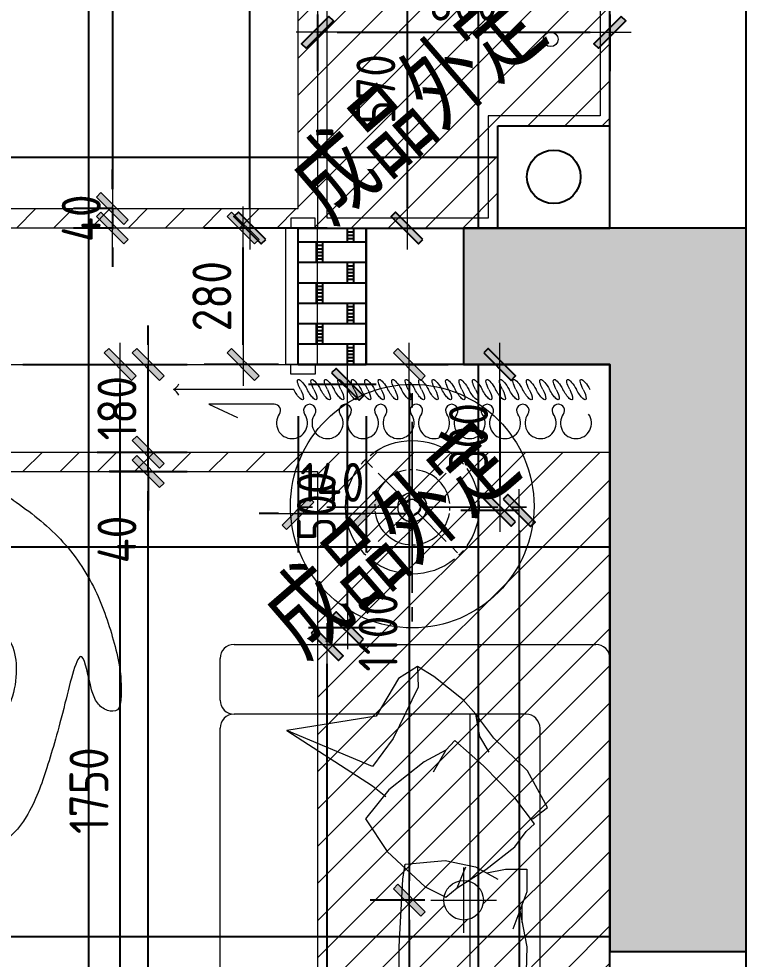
# Model space of a CAD drawing. Header units: millimetres. Extents: x 104198 to 1296755, y -81101 to 81453.
# Drawn here: x 577403 to 578896, y 16009 to 17940 of the extents above; entities that cross this region are included whole.
import ezdxf

# ---------------------------------------------------------------- set-up
doc = ezdxf.new("R2010")
doc.units = ezdxf.units.MM
doc.header["$PDMODE"] = 3
doc.linetypes.add('CONTINOUS', pattern=[0])
doc.layers.get('Defpoints').update_dxf_attribs({"color": 250})
for name, color, linetype, lineweight in [('01-PL-墙体柱子', 7, 'Continuous', 35), ('1-活动家具', 51, 'Continuous', 20), ('1-门套', 3, 'Continuous', 13), ('P★01 活动家具', 51, 'Continuous', 0), ('P★10 文字说明', 50, 'Continuous', 0), ('Q◆08 新建墙体填充', 250, 'Continuous', 0), ('T●01 天花造型', 51, 'Continuous', 0), ('T●02 天花填充', 250, 'Continuous', 0), ('T●04 天花灯具', 31, 'Continuous', 0), ('天花尺寸', 44, 'Continuous', 0), ('天花灯具尺寸', 2, 'Continuous', 0)]:
    doc.layers.add(name, color=color, linetype=linetype, lineweight=lineweight)
for name, color, linetype in [('11-插座图', 1, 'Continuous'), ('D■02 地材填充', 250, 'Continuous'), ('P-新砌墙体填充', 8, 'Continuous'), ('墙体', 7, 'Continuous'), ('平面布置尺寸图', 7, 'Continuous')]:
    doc.layers.add(name, color=color, linetype=linetype)
doc.styles.add('CCD_DIM', font='ARCHS.SHX')
doc.styles.add('新宋体', font='', dxfattribs={"width": 0.85})
doc.styles.get('新宋体').set_extended_font_data('NSimSun')
doc.dimstyles.new('海龍1：40', dxfattribs={"dimscale": 40, "dimtxt": 2, "dimasz": 1, "dimexe": 2, "dimexo": 2, "dimgap": 0.6, "dimtad": 1, "dimdec": 0, "dimrnd": 5, "dimdsep": 46, "dimtxsty": 'CCD_DIM', "dimblk": 'WS-cj', "dimcen": 1, "dimclrd": 44, "dimclre": 44, "dimclrt": 2, "dimadec": 0, "dimazin": 2, "dimtfac": 1, "dimtdec": 4, "dimtix": 1, "dimtmove": 2, "dimatfit": 3, "dimldrblk": 'CCD_Leader_Arrow', "dimfxl": 5, "dimfxlon": 1, "dimtolj": 1, "dimarcsym": 0})

# ---------------------------------------------------------------- blocks, each defined once
blk = doc.blocks.new('WS-cj')
blk.add_hatch(color=2).paths.add_polyline_path([(0.588, 0.818), (-0.818, -0.588), (-0.588, -0.818), (0.818, 0.588)])
at = {"color": 2, "linetype": 'ByBlock', "lineweight": 0}
for p, q in [((-1.1, 0), (0, 0)), ((0, 0), (1.1, 0))]:
    blk.add_line(p, q, dxfattribs=at)
at = {"color": 2}
blk.add_lwpolyline([(0.588, 0.818), (-0.818, -0.588), (-0.588, -0.818), (0.818, 0.588)], close=True, dxfattribs=at)
blk = doc.blocks.new('*D477')
at = {"layer": 'Defpoints', "color": 0, "transparency": 16777216}
for p in [(578012.8, 16655.2), (578035.7, 16655.2), (578012.8, 14255.2)]:
    blk.add_point(p, dxfattribs=at)
at = {"layer": '平面布置尺寸图', "color": 44, "lineweight": -2, "transparency": 16777216}
for p, q in [((578035.7, 16655.2), (578115.7, 16655.2)), ((578035.7, 14295.2), (578035.7, 16615.2)), ((578035.7, 14255.2), (578115.7, 14255.2))]:
    blk.add_line(p, q, dxfattribs=at)
at = {"layer": '平面布置尺寸图', "color": 44, "lineweight": -2, "transparency": 16777216, "xscale": 40, "yscale": 40, "zscale": 40}
for p, rotation in [((578035.7, 16655.2), 90), ((578035.7, 14255.2), 270)]:
    blk.add_blockref('WS-cj', p, dxfattribs=dict(at, rotation=rotation))
at = {"layer": '平面布置尺寸图', "color": 2, "transparency": 16777216, "insert": (577971.7, 15455.2), "char_height": 80, "attachment_point": 5, "rotation": 90, "style": 'CCD_DIM'}
blk.add_mtext('\\A1;2400', dxfattribs=at)
blk = doc.blocks.new('CCD_Leader_Arrow')
at = {"color": 50, "linetype": 'ByBlock'}
blk.add_line((0, 0), (-1, 0), dxfattribs=at)
for points in [[(-0.859, 0.668), (-0.597, 0.852), (-0.24, 0), (0, 0)], [(-0.859, -0.668), (-0.597, -0.852), (-0.24, 0), (0, 0)]]:
    blk.add_solid(points, dxfattribs=at)
blk = doc.blocks.new('*D481')
at = {"layer": 'Defpoints', "color": 0, "transparency": 16777216}
for p in [(578077.7, 17189.2), (578216.2, 17189.2), (578214.6, 16689.3)]:
    blk.add_point(p, dxfattribs=at)
at = {"layer": '平面布置尺寸图', "color": 44, "lineweight": -2, "transparency": 16777216}
for p, q in [((578136.2, 17189.2), (577997.7, 17189.2)), ((578077.7, 16729.3), (578077.7, 17149.2)), ((578134.6, 16689.3), (577997.7, 16689.3))]:
    blk.add_line(p, q, dxfattribs=at)
at = {"layer": '平面布置尺寸图', "color": 44, "lineweight": -2, "transparency": 16777216, "xscale": 40, "yscale": 40, "zscale": 40}
for p, rotation in [((578077.7, 17189.2), 90), ((578077.7, 16689.3), 270)]:
    blk.add_blockref('WS-cj', p, dxfattribs=dict(at, rotation=rotation))
at = {"layer": '平面布置尺寸图', "color": 2, "transparency": 16777216, "insert": (578013.7, 16939.2), "char_height": 80, "attachment_point": 5, "rotation": 90, "style": 'CCD_DIM'}
blk.add_mtext('\\A1;500', dxfattribs=at)
blk = doc.blocks.new('*D482')
at = {"layer": 'Defpoints', "color": 0, "transparency": 16777216}
for p in [(578016, 18028.1), (578616, 18028.1), (578616, 17911.9)]:
    blk.add_point(p, dxfattribs=at)
at = {"layer": '平面布置尺寸图', "color": 44, "lineweight": -2, "transparency": 16777216}
for p, q in [((578016, 17948.1), (578016, 17831.9)), ((578616, 17948.1), (578616, 17831.9)), ((578056, 17911.9), (578576, 17911.9))]:
    blk.add_line(p, q, dxfattribs=at)
at = {"layer": '平面布置尺寸图', "color": 44, "lineweight": -2, "transparency": 16777216, "xscale": 40, "yscale": 40, "zscale": 40, "rotation": 180}
blk.add_blockref('WS-cj', (578016, 17911.9), dxfattribs=at)
at = {"layer": '平面布置尺寸图', "color": 44, "lineweight": -2, "transparency": 16777216, "xscale": 40, "yscale": 40, "zscale": 40}
blk.add_blockref('WS-cj', (578616, 17911.9), dxfattribs=at)
at = {"layer": '平面布置尺寸图', "color": 2, "transparency": 16777216, "insert": (578316, 17975.9), "char_height": 80, "attachment_point": 5, "style": 'CCD_DIM'}
blk.add_mtext('\\A1;600', dxfattribs=at)
blk = doc.blocks.new('*D483')
at = {"layer": 'Defpoints', "color": 0, "transparency": 16777216}
for p in [(577877.1, 18730.1), (578116, 18730.1), (578116, 17510.1)]:
    blk.add_point(p, dxfattribs=at)
at = {"layer": '平面布置尺寸图', "color": 44, "lineweight": -2, "transparency": 16777216}
for p, q in [((578036, 18730.1), (577797.1, 18730.1)), ((577877.1, 17550.1), (577877.1, 18690.1)), ((578036, 17510.1), (577797.1, 17510.1))]:
    blk.add_line(p, q, dxfattribs=at)
at = {"layer": '平面布置尺寸图', "color": 44, "lineweight": -2, "transparency": 16777216, "xscale": 40, "yscale": 40, "zscale": 40}
for p, rotation in [((577877.1, 18730.1), 90), ((577877.1, 17510.1), 270)]:
    blk.add_blockref('WS-cj', p, dxfattribs=dict(at, rotation=rotation))
at = {"layer": '平面布置尺寸图', "color": 2, "transparency": 16777216, "insert": (577813.1, 18120.1), "char_height": 80, "attachment_point": 5, "rotation": 90, "style": 'CCD_DIM'}
blk.add_mtext('\\A1;1220', dxfattribs=at)
blk = doc.blocks.new('*D559')
at = {"layer": 'Defpoints', "color": 0, "transparency": 16777216}
for p in [(577668.3, 17010.1), (577683.5, 17010.1), (577683.5, 13210.1)]:
    blk.add_point(p, dxfattribs=at)
at = {"layer": '天花尺寸', "color": 44, "lineweight": -2, "transparency": 16777216}
for p, q in [((577668.3, 17010.1), (577588.3, 17010.1)), ((577668.3, 13250.1), (577668.3, 16970.1)), ((577668.3, 13210.1), (577588.3, 13210.1))]:
    blk.add_line(p, q, dxfattribs=at)
at = {"layer": '天花尺寸', "color": 44, "lineweight": -2, "transparency": 16777216, "xscale": 40, "yscale": 40, "zscale": 40}
for p, rotation in [((577668.3, 17010.1), 90), ((577668.3, 13210.1), 270)]:
    blk.add_blockref('WS-cj', p, dxfattribs=dict(at, rotation=rotation))
at = {"layer": '天花尺寸', "color": 2, "transparency": 16777216, "insert": (577604.3, 15110.1), "char_height": 80, "attachment_point": 5, "rotation": 90, "style": 'CCD_DIM'}
blk.add_mtext('\\A1;3800', dxfattribs=at)
blk = doc.blocks.new('*D569')
at = {"layer": 'Defpoints', "color": 0, "transparency": 16777216}
for p in [(577649, 18690.1), (577594.9, 17550.1), (577594.9, 17550.1)]:
    blk.add_point(p, dxfattribs=at)
at = {"layer": '天花尺寸', "color": 44, "lineweight": -2, "transparency": 16777216}
for p, q in [((577594.9, 18690.1), (577514.9, 18690.1)), ((577594.9, 18650.1), (577594.9, 17590.1)), ((577594.9, 17550.1), (577514.9, 17550.1))]:
    blk.add_line(p, q, dxfattribs=at)
at = {"layer": '天花尺寸', "color": 44, "lineweight": -2, "transparency": 16777216, "xscale": 40, "yscale": 40, "zscale": 40}
for p, rotation in [((577594.9, 18690.1), 90), ((577594.9, 17550.1), 270)]:
    blk.add_blockref('WS-cj', p, dxfattribs=dict(at, rotation=rotation))
at = {"layer": '天花尺寸', "color": 2, "transparency": 16777216, "insert": (577530.9, 18120.1), "char_height": 80, "attachment_point": 5, "rotation": 90, "style": 'CCD_DIM'}
blk.add_mtext('\\A1;1140', dxfattribs=at)
blk = doc.blocks.new('*D570')
at = {"layer": 'Defpoints', "color": 0, "transparency": 16777216}
for p in [(577594.9, 17550.1), (577594.9, 17510.1), (577594.9, 17510.1)]:
    blk.add_point(p, dxfattribs=at)
at = {"layer": '天花尺寸', "color": 44, "lineweight": -2, "transparency": 16777216}
for p, q in [((577594.9, 17590.1), (577594.9, 17630.1)), ((577594.9, 17550.1), (577514.9, 17550.1)), ((577594.9, 17550.1), (577594.9, 17510.1)), ((577594.9, 17510.1), (577514.9, 17510.1)), ((577594.9, 17470.1), (577594.9, 17430.1))]:
    blk.add_line(p, q, dxfattribs=at)
at = {"layer": '天花尺寸', "color": 44, "lineweight": -2, "transparency": 16777216, "xscale": 40, "yscale": 40, "zscale": 40}
for p, rotation in [((577594.9, 17550.1), 270), ((577594.9, 17510.1), 90)]:
    blk.add_blockref('WS-cj', p, dxfattribs=dict(at, rotation=rotation))
at = {"layer": '天花尺寸', "color": 2, "transparency": 16777216, "insert": (577530.9, 17530.1), "char_height": 80, "attachment_point": 5, "rotation": 90, "style": 'CCD_DIM'}
blk.add_mtext('\\A1;40', dxfattribs=at)
blk = doc.blocks.new('*D607')
at = {"layer": 'Defpoints', "color": 0, "transparency": 16777216}
for p in [(577061, 17230.1), (577610.8, 17230.1), (577086, 15480.1)]:
    blk.add_point(p, dxfattribs=at)
at = {"layer": '天花灯具尺寸', "color": 44, "lineweight": -2, "transparency": 16777216}
for p, q in [((577410.8, 17230.1), (577690.8, 17230.1)), ((577610.8, 15520.1), (577610.8, 17190.1)), ((577410.8, 15480.1), (577690.8, 15480.1))]:
    blk.add_line(p, q, dxfattribs=at)
at = {"layer": '天花灯具尺寸', "color": 44, "lineweight": -2, "transparency": 16777216, "xscale": 40, "yscale": 40, "zscale": 40}
for p, rotation in [((577610.8, 17230.1), 90), ((577610.8, 15480.1), 270)]:
    blk.add_blockref('WS-cj', p, dxfattribs=dict(at, rotation=rotation))
at = {"layer": '天花灯具尺寸', "color": 2, "transparency": 16777216, "insert": (577546.8, 16355.1), "char_height": 80, "attachment_point": 5, "rotation": 90, "style": 'CCD_DIM'}
blk.add_mtext('\\A1;1750', dxfattribs=at)
blk = doc.blocks.new('*D824')
at = {"layer": '11-插座图', "color": 44, "lineweight": -2, "transparency": 16777216}
for p, q in [((578430, 16930.1), (578350, 16930.1)), ((578430, 16890.1), (578430, 13970)), ((578430, 13930), (578350, 13930))]:
    blk.add_line(p, q, dxfattribs=at)
at = {"layer": 'Defpoints', "color": 0, "transparency": 16777216}
for p in [(578490, 16930.1), (578430, 13930), (578470, 13930)]:
    blk.add_point(p, dxfattribs=at)
at = {"layer": '11-插座图', "color": 44, "lineweight": -2, "transparency": 16777216, "xscale": 40, "yscale": 40, "zscale": 40}
for p, rotation in [((578430, 16930.1), 90), ((578430, 13930), 270)]:
    blk.add_blockref('WS-cj', p, dxfattribs=dict(at, rotation=rotation))
at = {"layer": '11-插座图', "color": 2, "transparency": 16777216, "insert": (578366, 15430), "char_height": 80, "attachment_point": 5, "rotation": 90, "style": 'CCD_DIM'}
blk.add_mtext('\\A1;3000', dxfattribs=at)
blk = doc.blocks.new('*D975')
at = {"layer": 'Defpoints', "color": 0, "transparency": 16777216}
for p in [(577976, 17230.1), (578116, 17230.1), (578116, 16923.9)]:
    blk.add_point(p, dxfattribs=at)
at = {"layer": 'Q◆08 新建墙体填充', "color": 44, "lineweight": -2, "transparency": 16777216}
for p, q in [((577976, 17123.9), (577976, 16843.9)), ((578116, 17123.9), (578116, 16843.9)), ((577936, 16923.9), (577896, 16923.9)), ((577976, 16923.9), (578116, 16923.9)), ((578156, 16923.9), (578196, 16923.9))]:
    blk.add_line(p, q, dxfattribs=at)
at = {"layer": 'Q◆08 新建墙体填充', "color": 44, "lineweight": -2, "transparency": 16777216, "xscale": 40, "yscale": 40, "zscale": 40}
blk.add_blockref('WS-cj', (577976, 16923.9), dxfattribs=at)
at = {"layer": 'Q◆08 新建墙体填充', "color": 44, "lineweight": -2, "transparency": 16777216, "xscale": 40, "yscale": 40, "zscale": 40, "rotation": 180}
blk.add_blockref('WS-cj', (578116, 16923.9), dxfattribs=at)
at = {"layer": 'Q◆08 新建墙体填充', "color": 2, "transparency": 16777216, "insert": (578046, 16987.9), "char_height": 80, "attachment_point": 5, "style": 'CCD_DIM'}
blk.add_mtext('\\A1;140', dxfattribs=at)
blk = doc.blocks.new('*D976')
at = {"layer": 'Defpoints', "color": 0, "transparency": 16777216}
for p in [(577863.2, 17510.1), (578016, 17510.1), (578016, 17230.1)]:
    blk.add_point(p, dxfattribs=at)
at = {"layer": 'Q◆08 新建墙体填充', "color": 44, "lineweight": -2, "transparency": 16777216}
for p, q in [((577936, 17510.1), (577783.2, 17510.1)), ((577863.2, 17270.1), (577863.2, 17470.1)), ((577936, 17230.1), (577783.2, 17230.1))]:
    blk.add_line(p, q, dxfattribs=at)
at = {"layer": 'Q◆08 新建墙体填充', "color": 44, "lineweight": -2, "transparency": 16777216, "xscale": 40, "yscale": 40, "zscale": 40}
for p, rotation in [((577863.2, 17510.1), 90), ((577863.2, 17230.1), 270)]:
    blk.add_blockref('WS-cj', p, dxfattribs=dict(at, rotation=rotation))
at = {"layer": 'Q◆08 新建墙体填充', "color": 2, "transparency": 16777216, "insert": (577799.2, 17370.1), "char_height": 80, "attachment_point": 5, "rotation": 90, "style": 'CCD_DIM'}
blk.add_mtext('\\A1;280', dxfattribs=at)
blk = doc.blocks.new('*D981')
at = {"layer": 'Defpoints', "color": 0, "transparency": 16777216}
for p in [(577483.7, 17050.1), (577668.3, 17050.1), (577509.2, 17010.1)]:
    blk.add_point(p, dxfattribs=at)
at = {"layer": '天花尺寸', "color": 44, "lineweight": -2, "transparency": 16777216}
for p, q in [((577668.3, 17090.1), (577668.3, 17130.1)), ((577563.7, 17050.1), (577748.3, 17050.1)), ((577668.3, 17010.1), (577668.3, 17050.1)), ((577589.2, 17010.1), (577748.3, 17010.1)), ((577668.3, 16970.1), (577668.3, 16930.1))]:
    blk.add_line(p, q, dxfattribs=at)
at = {"layer": '天花尺寸', "color": 44, "lineweight": -2, "transparency": 16777216, "xscale": 40, "yscale": 40, "zscale": 40}
for p, rotation in [((577668.3, 17050.1), 270), ((577668.3, 17010.1), 90)]:
    blk.add_blockref('WS-cj', p, dxfattribs=dict(at, rotation=rotation))
at = {"layer": '天花尺寸', "color": 2, "transparency": 16777216, "insert": (577604.3, 16870.7), "char_height": 80, "attachment_point": 5, "rotation": 90, "style": 'CCD_DIM'}
blk.add_mtext('\\A1;40', dxfattribs=at)
blk = doc.blocks.new('*D991')
at = {"layer": 'Defpoints', "color": 0, "transparency": 16777216}
for p in [(578166.5, 17230.1), (578204.4, 16130.1), (578316, 16130.1)]:
    blk.add_point(p, dxfattribs=at)
at = {"layer": '天花灯具尺寸', "color": 44, "lineweight": -2, "transparency": 16777216}
for p, q in [((578204.4, 17230.1), (578284.4, 17230.1)), ((578204.4, 17190.1), (578204.4, 16170.1)), ((578236, 16130.1), (578124.4, 16130.1))]:
    blk.add_line(p, q, dxfattribs=at)
at = {"layer": '天花灯具尺寸', "color": 44, "lineweight": -2, "transparency": 16777216, "xscale": 40, "yscale": 40, "zscale": 40}
for p, rotation in [((578204.4, 17230.1), 90), ((578204.4, 16130.1), 270)]:
    blk.add_blockref('WS-cj', p, dxfattribs=dict(at, rotation=rotation))
at = {"layer": '天花灯具尺寸', "color": 2, "transparency": 16777216, "insert": (578140.4, 16680.1), "char_height": 80, "attachment_point": 5, "rotation": 90, "style": 'CCD_DIM'}
blk.add_mtext('\\A1;1100', dxfattribs=at)
blk = doc.blocks.new('*D1129')
at = {"layer": 'Defpoints', "color": 0, "transparency": 16777216}
for p in [(578160.7, 18080.1), (578181.4, 17510.1), (578199.8, 17510.1)]:
    blk.add_point(p, dxfattribs=at)
at = {"layer": '平面布置尺寸图', "color": 44, "lineweight": -2, "transparency": 16777216}
for p, q in [((578199.8, 18080.1), (578279.8, 18080.1)), ((578199.8, 18040.1), (578199.8, 17550.1)), ((578199.8, 17510.1), (578279.8, 17510.1))]:
    blk.add_line(p, q, dxfattribs=at)
at = {"layer": '平面布置尺寸图', "color": 44, "lineweight": -2, "transparency": 16777216, "xscale": 40, "yscale": 40, "zscale": 40}
for p, rotation in [((578199.8, 18080.1), 90), ((578199.8, 17510.1), 270)]:
    blk.add_blockref('WS-cj', p, dxfattribs=dict(at, rotation=rotation))
at = {"layer": '平面布置尺寸图', "color": 2, "transparency": 16777216, "insert": (578135.8, 17795.1), "char_height": 80, "attachment_point": 5, "rotation": 90, "style": 'CCD_DIM'}
blk.add_mtext('\\A1;570', dxfattribs=at)
blk = doc.blocks.new('*D1130')
at = {"layer": 'Defpoints', "color": 0, "transparency": 16777216}
for p in [(577525.5, 17230.1), (577668.3, 17230.1), (577525.5, 17050.1)]:
    blk.add_point(p, dxfattribs=at)
at = {"layer": '天花尺寸', "color": 44, "lineweight": -2, "transparency": 16777216}
for p, q in [((577668.3, 17270.1), (577668.3, 17310.1)), ((577605.5, 17230.1), (577748.3, 17230.1)), ((577668.3, 17050.1), (577668.3, 17230.1)), ((577605.5, 17050.1), (577748.3, 17050.1)), ((577668.3, 17010.1), (577668.3, 16970.1))]:
    blk.add_line(p, q, dxfattribs=at)
at = {"layer": '天花尺寸', "color": 44, "lineweight": -2, "transparency": 16777216, "xscale": 40, "yscale": 40, "zscale": 40}
for p, rotation in [((577668.3, 17230.1), 270), ((577668.3, 17050.1), 90)]:
    blk.add_blockref('WS-cj', p, dxfattribs=dict(at, rotation=rotation))
at = {"layer": '天花尺寸', "color": 2, "transparency": 16777216, "insert": (577604.3, 17140.1), "char_height": 80, "attachment_point": 5, "rotation": 90, "style": 'CCD_DIM'}
blk.add_mtext('\\A1;180', dxfattribs=at)
blk = doc.blocks.new('*D1131')
at = {"layer": '11-插座图', "color": 44, "lineweight": -2, "transparency": 16777216}
for p, q in [((578390, 17230.1), (578310, 17230.1)), ((578390, 17190.1), (578390, 16970.5)), ((578390, 16930.5), (578310, 16930.5))]:
    blk.add_line(p, q, dxfattribs=at)
at = {"layer": 'Defpoints', "color": 0, "transparency": 16777216}
for p in [(578400, 17230.1), (578390, 16930.5), (578405.5, 16930.5)]:
    blk.add_point(p, dxfattribs=at)
at = {"layer": '11-插座图', "color": 44, "lineweight": -2, "transparency": 16777216, "xscale": 40, "yscale": 40, "zscale": 40}
for p, rotation in [((578390, 17230.1), 90), ((578390, 16930.5), 270)]:
    blk.add_blockref('WS-cj', p, dxfattribs=dict(at, rotation=rotation))
at = {"layer": '11-插座图', "color": 2, "transparency": 16777216, "insert": (578326, 17080.3), "char_height": 80, "attachment_point": 5, "rotation": 90, "style": 'CCD_DIM'}
blk.add_mtext('\\A1;300', dxfattribs=at)
blk = doc.blocks.new('A$C7BD43A8D')
at = {"color": 8, "linetype": 'CONTINOUS', "ltscale": 0.01}
for p, q in [((111.4, 222.8), (111.4, 0)), ((0, 111.4), (222.8, 111.4))]:
    blk.add_line(p, q, dxfattribs=at)
at = {"color": 1, "linetype": 'CONTINOUS', "ltscale": 0.01}
blk.add_circle((111.4, 111.4), 67.2, dxfattribs=at)
blk = doc.blocks.new('*D1237')
at = {"layer": 'Defpoints', "color": 0, "transparency": 16777216}
for p in [(578316, 16130.1), (578204.4, 14730.1), (578316, 14730.1)]:
    blk.add_point(p, dxfattribs=at)
at = {"layer": '天花灯具尺寸', "color": 44, "lineweight": -2, "transparency": 16777216}
for p, q in [((578236, 16130.1), (578124.4, 16130.1)), ((578204.4, 16090.1), (578204.4, 14770.1)), ((578236, 14730.1), (578124.4, 14730.1))]:
    blk.add_line(p, q, dxfattribs=at)
at = {"layer": '天花灯具尺寸', "color": 44, "lineweight": -2, "transparency": 16777216, "xscale": 40, "yscale": 40, "zscale": 40}
for p, rotation in [((578204.4, 16130.1), 90), ((578204.4, 14730.1), 270)]:
    blk.add_blockref('WS-cj', p, dxfattribs=dict(at, rotation=rotation))
at = {"layer": '天花灯具尺寸', "color": 2, "transparency": 16777216, "insert": (578140.4, 15430.1), "char_height": 80, "attachment_point": 5, "rotation": 90, "style": 'CCD_DIM'}
blk.add_mtext('\\A1;1400', dxfattribs=at)
blk = doc.blocks.new('A$C58F722EE')
at = {"layer": '1-活动家具', "color": 45}
for points in [[(328.7, 525.8), (326.8, 530), (303.4, 561.2), (224.2, 518.1), (153.9, 445.6), (102.7, 406.5)], [(476.2, 366.8), (436.9, 428.2), (387.8, 490.7), (354.6, 515.3), (338.7, 533.3), (282.2, 490.7), (213.5, 423.3), (159.5, 361.9), (180.3, 342.3), (227, 315.3)], [(184, 435.5), (150.5, 415.5), (102.7, 406.5), (71.4, 379.8), (21.2, 316.2), (0, 281.6), (25.7, 240.4), (107.1, 192.4), (137.5, 0), (256.5, 184.6), (279.5, 213.2)], [(180.3, 342.3), (204.9, 295.7), (265, 219.6), (327.6, 169.3), (397.6, 215.9), (473.7, 298.1), (495.8, 342.3), (476.2, 366.8), (430.7, 385.2)], [(0, 281.6), (44.6, 282.7), (155, 229.2), (215.3, 184.6), (137.5, 0)]]:
    blk.add_lwpolyline(points, dxfattribs=at)
blk = doc.blocks.new('A$C7DFD764C')
at = {"layer": '1-活动家具', "color": 45}
blk.add_line((264.7, 237.3), (264.7, 276.3), dxfattribs=at)
for points in [[(13.5, 362.5), (99.6, 370.6), (164.2, 357.1), (212.7, 330.3)], [(239.6, 107.8), (271.9, 78.1), (280, 24.2), (280, 2.7), (239.6, 0), (164.2, 10.8), (72.7, 4.1), (2.9, 14.5), (0, 137.4), (0, 184.8), (8.1, 330.3), (13.5, 362.5)], [(188.5, 343.8), (228.9, 351.9), (274.6, 351.9), (274.6, 303.4), (245, 222.6)], [(259.8, 263), (274.6, 184.8), (271.9, 78.1)]]:
    blk.add_lwpolyline(points, dxfattribs=at)
blk = doc.blocks.new('A$C71DF033E')
at = {"layer": '1-活动家具', "color": 51}
for p, q in [((-171.4, 800), (2171.4, 800)), ((-200, 28.6), (-200, 771.4)), ((2028.2, 656.8), (-28.2, 656.8)), ((-56.8, 628.2), (-56.8, 28.6)), ((2056.8, 513.6), (-56.8, 513.6)), ((-85.5, 0), (-171.4, 0)), ((971.4, 0), (-28.2, 0))]:
    blk.add_line(p, q, dxfattribs=at)
for centre, start, end in [((-171.4, 771.4), 90, 180), ((-28.2, 628.2), 90, 180), ((-171.4, 28.6), 180, 270), ((-85.5, 28.6), 270, 0), ((-28.2, 28.6), 180, 270)]:
    blk.add_arc(centre, 28.6, start, end, dxfattribs=at)
at = {"layer": '1-活动家具', "color": 45, "xscale": 0.9545454545454546, "yscale": 0.9545454545454546, "zscale": 0.9545454545454546}
blk.add_blockref('A$C58F722EE', (-154.8, 136.7), dxfattribs=at)
at = {"layer": '1-活动家具', "color": 45, "xscale": 0.9545454545454546, "yscale": 0.9545454545454546, "zscale": 0.9545454545454546, "rotation": 90}
blk.add_blockref('A$C7DFD764C', (597.2, 367.3), dxfattribs=at)
blk = doc.blocks.new('1666')
at = {"layer": '1-活动家具', "color": 45, "ltscale": 5}
for centre, radius, start, end in [((2250075.9, -362085.1), 152.3, 113.5607, 168.4476), ((2249899.3, -362109.3), 200.3, 1.2379, 54.7824), ((2249983.2, -362224), 195.4, 100.2924, 152.7309), ((2249949.7, -362220), 163.1, 72.325, 148.1211), ((2249901.6, -362056.3), 203.8, 281.7751, 346.1942), ((2250035.3, -362018.3), 253.9, 207.2412, 249.1112), ((2249649.9, -362448.9), 355, 33.8664, 62.6841)]:
    blk.add_arc(centre, radius, start, end, dxfattribs=at)
at = {"layer": '1-活动家具', "ltscale": 5}
for points, knots in [([(2250235.9, -362345), (2250265.6, -362309.6), (2250321.4, -362235.7), (2250365.3, -362106.4), (2250371.7, -361972.4), (2250366, -361886.9), (2250340.1, -361823.3), (2250310.9, -361832.8), (2250294.8, -361856.5), (2250290.6, -361899.5), (2250304.5, -362015.5), (2250208.8, -361838.9), (2250158.9, -361759), (2250089, -361654.5), (2250007.2, -361600.3), (2249916.3, -361616.1), (2249831.7, -361665.6), (2249746.9, -361737.6), (2249697.4, -361795.3), (2249671.4, -361821.5)], [5.65396, 5.65396, 5.65396, 5.65396, 141.724358, 277.954569, 402.825268, 528.431622, 552.045716, 573.751677, 601.480827, 633.32874, 709.222169, 818.204418, 966.871261, 1084.329497, 1168.742778, 1239.964454, 1342.026357, 1457.544961, 1566.541498, 1566.541498, 1566.541498, 1566.541498]), ([(2250061.2, -362183), (2250081.2, -362158.2), (2250118.8, -362111.7), (2250153.8, -362035.7), (2250141.7, -361963.7), (2250109.6, -361901.9), (2250031, -361832.1), (2249944.9, -361776.8), (2249870.4, -361719), (2249818.9, -361722.5), (2249791.2, -361751.7), (2249757.9, -361777.1), (2249725.2, -361808.7), (2249704, -361830.2), (2249692.9, -361841.4)], [0.48085, 0.48085, 0.48085, 0.48085, 95.077258, 177.969679, 236.247801, 304.191277, 380.309086, 541.899859, 614.056748, 645.579862, 683.695229, 728.026387, 770.643301, 817.366627, 817.366627, 817.366627, 817.366627]), ([(2250235.9, -362345), (2250202.9, -362377.2), (2250133.4, -362438.4), (2250007.8, -362491.9), (2249874.6, -362508.4), (2249789, -362509.2), (2249723.6, -362488.2), (2249730.9, -362458.4), (2249753.3, -362440.5), (2249795.9, -362433.1), (2249912.6, -362438.2), (2249729.2, -362356.1), (2249645.8, -362312.4), (2249536.4, -362250.6), (2249476.2, -362173.1), (2249485, -362081.2), (2249528, -361993.1), (2249593.4, -361903.2), (2249647.2, -361849.4), (2249671.4, -361821.5)], [5.65396, 5.65396, 5.65396, 5.65396, 141.724358, 277.954569, 402.825268, 528.431622, 552.045716, 573.751677, 601.480827, 633.32874, 709.222169, 818.204418, 966.871261, 1084.329497, 1168.742778, 1239.964454, 1342.026357, 1457.544961, 1566.541498, 1566.541498, 1566.541498, 1566.541498]), ([(2250061.2, -362183), (2250038, -362204.8), (2249994.5, -362245.7), (2249921.4, -362286.4), (2249848.6, -362279.8), (2249784.6, -362252.4), (2249709.1, -362179.3), (2249647.5, -362097.6), (2249584.2, -362027.7), (2249583.8, -361976.1), (2249610.9, -361946.3), (2249633.6, -361911.1), (2249662.7, -361876.2), (2249682.5, -361853.3), (2249692.9, -361841.4)], [0.48085, 0.48085, 0.48085, 0.48085, 95.077258, 177.969679, 236.247801, 304.191277, 380.309086, 541.899859, 614.056748, 645.579862, 683.695229, 728.026387, 770.643301, 817.366627, 817.366627, 817.366627, 817.366627])]:
    blk.add_open_spline(points, degree=3, knots=knots, dxfattribs=at)
blk = doc.blocks.new('WERAWERAWE')
at = {"color": 250, "linetype": 'Continuous'}
for p, q in [((106863.5, -18799.3), (106863.5, -18775)), ((106863.5, -18775), (106863.5, -18799.3)), ((106863.5, -18944.5), (106863.5, -18823.6)), ((106863.5, -18823.6), (106863.5, -18944.5)), ((106805.5, -18911.4), (106853.6, -18959.5)), ((106669.1, -18969.4), (106693.4, -18969.4)), ((106693.4, -18969.4), (106669.1, -18969.4)), ((106717.7, -18969.4), (106838.6, -18969.4)), ((106838.6, -18969.4), (106717.7, -18969.4)), ((106888.5, -18969.4), (107009.4, -18969.4)), ((107009.4, -18969.4), (106888.5, -18969.4)), ((107058, -18969.4), (107033.7, -18969.4)), ((107033.7, -18969.4), (107058, -18969.4)), ((106863.5, -19115.3), (106863.5, -18994.4)), ((106863.5, -18994.4), (106863.5, -19115.3)), ((106873.5, -18979.4), (106921.6, -19027.5)), ((106931.2, -19037.1), (106940.9, -19046.8)), ((106863.5, -19163.9), (106863.5, -19139.6)), ((106863.5, -19139.6), (106863.5, -19163.9))]:
    blk.add_line(p, q, dxfattribs=at)
at = {"color": 8, "linetype": 'Continuous'}
for p, q in [((106786.2, -18892.1), (106795.9, -18901.8)), ((106795.9, -18901.8), (106786.2, -18892.1)), ((106931.2, -18901.8), (106940.9, -18892.1)), ((106940.9, -18892.1), (106931.2, -18901.8)), ((106853.6, -18959.5), (106805.5, -18911.4)), ((106873.5, -18959.5), (106921.6, -18911.4)), ((106921.6, -18911.4), (106873.5, -18959.5)), ((106805.5, -19027.5), (106853.6, -18979.4)), ((106853.6, -18979.4), (106805.5, -19027.5)), ((106921.6, -19027.5), (106873.5, -18979.4)), ((106786.2, -19046.8), (106795.9, -19037.1)), ((106795.9, -19037.1), (106786.2, -19046.8)), ((106940.9, -19046.8), (106931.2, -19037.1))]:
    blk.add_line(p, q, dxfattribs=at)
for major_axis, start_param, end_param in [((113.9, 0), 0.888609, 2.25296), ((111.3, 24.3), 2.125594, 2.22504), ((111.3, 24.3), 2.125594, 2.22504), ((-111.2, 24.8), 4.06263, 4.162076), ((-111.2, 24.8), 4.06263, 4.162076), ((-113.9, 0.4), -0.613826, 0.003279), ((113.9, 0.4), -0.003338, 0.613767), ((12.5, 0.1), 1.791898, 2.9004), ((-12.5, 0.1), 3.382057, 4.49056), ((113.9, 0.4), 3.138263, 3.755368), ((-12.5, 0.1), 0.240329, 1.348832), ((12.5, 0.1), -1.349407, -0.240905), ((-113.9, 0.4), 2.527791, 3.144896), ((-111.3, 24.5), 0.918242, 1.017688), ((-111.3, 24.5), 0.918242, 1.017688), ((113.9, 0), 4.03019, 5.394541), ((111.2, 24.6), -1.01888, -0.919434), ((111.2, 24.6), -1.01888, -0.919434)]:
    blk.add_ellipse((106863.5, -18969.4), major_axis=major_axis, ratio=1, start_param=start_param, end_param=end_param, dxfattribs=at)
at = {"color": 250, "linetype": 'Continuous', "extrusion": (0, 0, -1)}
for major_axis, start_param, end_param in [((45.3, 45.3), 4.030214, 5.394564), ((45.3, 45.3), -0.801005, -0.701559), ((45.3, 45.3), -0.801005, -0.701559), ((45.3, 45.3), -0.617105, 0), ((46, 44.7), -0.014483, 0.602622), ((45.3, 45.3), 3.843152, 3.942598), ((45.3, 45.3), 3.843152, 3.942598), ((45.3, 45.3), 0.888621, 2.252972), ((45.3, 45.3), 0.701559, 0.801005), ((45.3, 45.3), 0.701559, 0.801005), ((46, 44.7), 3.127109, 3.744214), ((45.3, 45.3), 2.524488, 3.141593), ((45.3, 45.3), 2.340587, 2.440033), ((45.3, 45.3), 2.340587, 2.440033)]:
    blk.add_ellipse((106863.5, -18969.4), major_axis=major_axis, ratio=1, start_param=start_param, end_param=end_param, dxfattribs=at)
at = {"color": 250, "linetype": 'Continuous'}
for major_axis, start_param, end_param in [((-24.9, 0), 3.141593, 9.424778), ((24.9, 0.3), 1.789211, 2.897713), ((-24.9, 0.3), 3.385683, 4.494186), ((-24.9, 0.3), 0.243913, 1.352416), ((24.9, 0.3), -1.352603, -0.2441)]:
    blk.add_ellipse((106863.5, -18969.4), major_axis=major_axis, ratio=1, start_param=start_param, end_param=end_param, dxfattribs=at)
at = {"color": 8, "linetype": 'Continuous', "extrusion": (0, 0, -1)}
for major_axis, start_param, end_param in [((10.2, 9.6), 4.712363, 10.995548), ((9.91, 9.91), 3.372739, 4.481242), ((9.91, 9.91), -1.33965, -0.231147), ((9.91, 9.91), 0.231147, 1.33965), ((9.91, 9.91), 1.801943, 2.910446)]:
    blk.add_ellipse((106863.5, -18969.4), major_axis=major_axis, ratio=1, start_param=start_param, end_param=end_param, dxfattribs=at)
blk = doc.blocks.new('A$C4F0320F4')
at = {"color": 32}
for p, q in [((1090.8, 70.9), (1008.9, 108.2)), ((904.5, 70.9), (1090.8, 70.9)), ((849, 28.9), (1192, 28.9))]:
    blk.add_line(p, q, dxfattribs=at)
for centre, start, end in [((1208.4, 61), 206.8177, 243.0269), ((1208.4, -3.3), 116.9731, 153.1823)]:
    blk.add_arc(centre, 36.1, start, end, dxfattribs=at)
for centre, major_axis, start_param, end_param in [((44.2, 124.5), (31.3, 31.3), 0.785455, 2.971795), ((44.2, 124.5), (31.3, 31.3), 4.8823, 7.06864), ((94.8, 88.7), (-12.6, 12.6), 0.169911, 2.356251)]:
    blk.add_ellipse(centre, major_axis=major_axis, ratio=1, start_param=start_param, end_param=end_param, dxfattribs=at)
at = {"color": 32, "linetype": 'ByBlock'}
for centre, major_axis, start_param, end_param in [((145.1, 124.5), (31.3, 31.3), 0.785455, 2.971795), ((145.1, 124.5), (-31.3, 31.3), 3.311504, 5.497844), ((246.4, 124.5), (31.3, 31.3), 0.785455, 2.971795), ((246.4, 124.5), (31.3, 31.3), 4.8823, 7.06864), ((347.6, 124.5), (-31.3, 31.3), -0.785341, 1.400999), ((347.6, 124.5), (31.3, 31.3), 4.8823, 7.06864), ((448.9, 124.5), (31.3, 31.3), 0.785455, 2.971795), ((448.9, 124.5), (31.3, 31.3), 4.8823, 7.06864), ((550.1, 124.5), (31.3, 31.3), 0.785455, 2.971795), ((550.1, 124.5), (-31.3, 31.3), 3.311504, 5.497844), ((651.4, 124.5), (31.3, 31.3), 0.785455, 2.971795), ((651.4, 124.5), (31.3, 31.3), 4.8823, 7.06864), ((752.6, 124.5), (31.3, 31.3), 0.785455, 2.971795), ((752.6, 124.5), (31.3, 31.3), 4.8823, 7.06864), ((853.9, 124.5), (-31.3, 31.3), -0.785341, 1.400999), ((853.9, 124.5), (31.3, 31.3), 4.8823, 7.06864), ((94.5, 88.7), (-12.6, 12.6), 2.356251, 4.542591), ((195.8, 88.7), (12.6, 12.6), 1.740708, 6.113388), ((297, 88.7), (-12.6, 12.6), 0.169911, 4.542591), ((398.3, 88.7), (12.6, 12.6), 1.740708, 6.113388), ((499.5, 88.7), (-12.6, 12.6), 0.169911, 2.356251), ((499.5, 88.7), (-12.6, 12.6), 2.356251, 4.542591), ((600.8, 88.7), (12.6, 12.6), 1.740708, 6.113388), ((702, 88.7), (12.6, 12.6), 1.740708, 6.113388), ((803.3, 88.7), (-12.6, 12.6), 0.169911, 4.542591), ((904.5, 88.7), (-12.6, 12.6), 0.169911, 2.356251)]:
    blk.add_ellipse(centre, major_axis=major_axis, ratio=1, start_param=start_param, end_param=end_param, dxfattribs=at)
at = {"color": 32, "extrusion": (0, 0, -1)}
for centre, start_param, end_param in [((33.3, 28.9), -1.424879, 1.716714), ((71.7, 28.9), -1.424879, 1.716714), ((110.1, 28.9), -1.424879, 1.716714), ((148.4, 28.9), -1.424879, 1.716714), ((186.8, 28.9), -1.424879, 1.716714), ((225.2, 28.9), -1.424879, 1.716714), ((263.6, 28.9), -1.424879, 1.716714), ((302, 28.9), -1.424879, 1.716714), ((340.4, 28.9), -1.424879, 1.716714), ((378.8, 28.9), -1.424879, 1.716714), ((417.1, 28.9), -1.424879, 1.716714), ((455.5, 28.9), -1.424879, 1.716714), ((493.9, 28.9), -1.424879, 1.716714), ((532.3, 28.9), -1.424879, 1.716714), ((570.7, 28.9), -1.424879, 1.716714), ((609.1, 28.9), -1.424879, 1.716714), ((647.5, 28.9), -1.424879, 1.716714), ((685.8, 28.9), -1.424879, 1.716714), ((724.2, 28.9), -1.424879, 1.716714), ((762.6, 28.9), -1.424879, 1.716714), ((801, 28.9), -1.424879, 1.716714), ((839.4, 28.9), -1.424879, 1.716714), ((14.1, 28.9), 1.716714, 4.858306), ((52.5, 28.9), 1.716714, 4.858306), ((90.9, 28.9), 1.716714, 4.858306), ((129.2, 28.9), 1.716714, 4.858306), ((167.6, 28.9), 1.716714, 4.858306), ((206, 28.9), 1.716714, 4.858306), ((244.4, 28.9), 1.716714, 4.858306), ((282.8, 28.9), 1.716714, 4.858306), ((321.2, 28.9), 1.716714, 4.858306), ((359.6, 28.9), 1.716714, 4.858306), ((397.9, 28.9), 1.716714, 4.858306), ((436.3, 28.9), 1.716714, 4.858306), ((474.7, 28.9), 1.716714, 4.858306), ((513.1, 28.9), 1.716714, 4.858306), ((551.5, 28.9), 1.716714, 4.858306), ((589.9, 28.9), 1.716714, 4.858306), ((628.3, 28.9), 1.716714, 4.858306), ((666.6, 28.9), 1.716714, 4.858306), ((705, 28.9), 1.716714, 4.858306), ((743.4, 28.9), 1.716714, 4.858306), ((781.8, 28.9), 1.716714, 4.858306), ((820.2, 28.9), 1.716714, 4.858306)]:
    blk.add_ellipse(centre, major_axis=(-16.5, 28.6), ratio=0.254545, start_param=start_param, end_param=end_param, dxfattribs=at)

msp = doc.modelspace()

# ---------------------------------------------------------------- hatches: boundary and pattern name
at = {"layer": '01-PL-墙体柱子', "lineweight": -2, "ltscale": 10}
msp.add_hatch(color=8, dxfattribs=at).paths.add_polyline_path([(578896, 17510.1), (578616, 17510.1), (578316, 17510.1), (578316, 17230.1), (578616, 17230.1), (578616, 16025.1), (578896, 16025.1)])
at = {"layer": 'D■02 地材填充'}
h = msp.add_hatch(dxfattribs=at)
h.set_pattern_fill('_USER', color=256, scale=800, style=0, double=1, pattern_type=0)
h.set_pattern_definition([(0, (572745.9, 13655.1), (0, 800), []), (90, (572745.9, 13655.1), (-800, 5e-14), [])])
h.paths.add_polyline_path([(578016, 17510.1), (578116, 17510.1), (578386, 17510.1), (578386, 17720.1), (578616, 17720.1), (578616, 18730.1), (576116, 18730.1), (575566, 18730.1), (575566, 18620.1), (575566, 18190.1), (575566, 17510.1), (575866, 17510.1), (575866, 17230.1), (575556, 17230.1), (575556, 15420.1), (575556, 14140.1), (575456, 14140.1), (575456, 14790.1), (574756, 14790.1), (574756, 14270.1), (574756, 14140.1), (573710.9, 14140.1), (573710.9, 14120.1), (573660.9, 14120.1), (573660.9, 14140.1), (572830.9, 14140.1), (572830.9, 14120.1), (572780.9, 14120.1), (572780.9, 14140.1), (572756, 14140.1), (572745.9, 14140.1), (572745.9, 14125.1), (572765.9, 14125.1), (572765.9, 14075.1), (572745.9, 14075.1), (572745.9, 13245.1), (572765.9, 13245.1), (572765.9, 13190.1), (572800.9, 13190.1), (572800.9, 13170.1), (573630.9, 13170.1), (573630.9, 13190.1), (573680.9, 13190.1), (573680.9, 13170.1), (573975.9, 13170.1), (574161, 13170.1), (574161, 13190.1), (574211, 13190.1), (574211, 13170.1), (574881, 13170.1), (574881, 13190.1), (574931, 13190.1), (574931, 13170.1), (575806, 13170.1), (575806, 10920.1), (575636, 10920.1), (575636, 10290.1), (575691, 10290.1), (575691, 10270.1), (576411, 10270.1), (576411, 10290.1), (576461, 10290.1), (576461, 10270.1), (576476, 10270.1), (577146, 10270.1), (577146, 10300.1), (577216, 10300.1), (577216, 10270.1), (578186, 10270.1), (578186, 10300.1), (578246, 10300.1), (578246, 10270.1), (578316, 10270.1), (578316, 13170.1), (578616, 13170.1), (578616, 17230.1), (578316, 17230.1), (578116, 17230.1), (578016, 17230.1)])
at = {"layer": 'P-新砌墙体填充', "lineweight": -3}
h = msp.add_hatch(dxfattribs=at)
h.set_pattern_fill('BRSTONE', color=256, scale=5, style=0)
h.set_pattern_definition([(0, (577976, 17230.093), (9e-15, 41.91), []), (90, (578090.3, 17230.09), (-63.5, 41.91), [41.91, -41.91]), (90, (578077.6, 17230.09), (-63.5, 41.91), [41.91, -41.91]), (0, (578090.3, 17237.078), (63.5, 41.91), [-114.3, 12.7]), (0, (578090.3, 17244.063), (63.5, 41.91), [-114.3, 12.7]), (0, (578090.3, 17251.048), (63.5, 41.91), [-114.3, 12.7]), (0, (578090.3, 17258.033), (63.5, 41.91), [-114.3, 12.7]), (0, (578090.3, 17265.018), (63.5, 41.91), [-114.3, 12.7])])
h.paths.add_polyline_path([(578116, 17510.1), (577976, 17510.1), (577976, 17230.1), (578116, 17230.1)])
at = {"layer": 'T●02 天花填充'}
h = msp.add_hatch(dxfattribs=at)
h.set_pattern_fill('ANSI31', color=256, scale=17, style=0)
h.set_pattern_definition([(45, (575566, 17510.093), (-38.1661, 38.1661), [])])
h.paths.add_polyline_path([(578616, 18730.1), (576116, 18730.1), (575566, 18730.1), (575566, 18620.1), (575566, 18190.1), (575566, 17510.1), (575831, 17510.1), (575831, 17530.1), (575881, 17530.1), (575881, 17510.1), (575891, 17510.1), (577961, 17510.1), (577961, 17530.1), (578011, 17530.1), (578011, 17510.1), (578116, 17510.1), (578386, 17510.1), (578386, 17720.1), (578616, 17720.1)])
h.paths.add_polyline_path([(577976, 17550.1), (575606, 17550.1), (575606, 18690.1), (577976, 18690.1)], flags=16)
h.paths.add_polyline_path([(576972.4, 18120.1, -1), (576609.6, 18120.1, -1)], flags=0)
h = msp.add_hatch(dxfattribs=at)
h.set_pattern_fill('ANSI31', color=256, scale=17, style=0)
h.set_pattern_definition([(45, (575556, 13170.093), (-38.1661, 38.1661), [])])
h.paths.add_polyline_path([(578616, 17050.1), (575556, 17050.1), (575556, 15420.1), (575556, 14140.1), (575556, 13170.1), (575806, 13170.1), (578616, 13170.1)])
edge = h.paths.add_edge_path(flags=16)
edge.add_spline(control_points=[(578016, 15750.1), (578019.6, 15752.2), (578033.2, 15756.8), (578055.7, 15747.7), (578061.4, 15732), (578063.7, 15725.6)], knot_values=[0, 0, 0, 0, 17.9775, 61.410228, 91.183736, 91.183736, 91.183736, 91.183736], degree=3, periodic=0)
edge.add_line((578063.7, 15725.6), (578016, 15725.6))
edge.add_line((578016, 15725.6), (578016, 15613.2))
edge.add_spline(control_points=[(578016, 15613.2), (578019.6, 15615.2), (578033.2, 15619.8), (578055.7, 15610.7), (578061.4, 15595), (578063.7, 15588.6)], knot_values=[0, 0, 0, 0, 17.9775, 61.410228, 91.183736, 91.183736, 91.183736, 91.183736], degree=3, periodic=0)
edge.add_line((578063.7, 15588.6), (578016, 15588.6))
edge.add_line((578016, 15588.6), (578016, 15476.2))
edge.add_spline(control_points=[(578016, 15476.2), (578019.6, 15478.3), (578033.2, 15482.9), (578055.7, 15473.8), (578061.4, 15458.1), (578063.7, 15451.7)], knot_values=[0, 0, 0, 0, 17.9775, 61.410228, 91.183736, 91.183736, 91.183736, 91.183736], degree=3, periodic=0)
edge.add_line((578063.7, 15451.7), (578016, 15451.7))
edge.add_line((578016, 15451.7), (578016, 15339.3))
edge.add_spline(control_points=[(578016, 15339.3), (578019.6, 15341.3), (578033.2, 15345.9), (578055.7, 15336.8), (578061.4, 15321.1), (578063.7, 15314.7)], knot_values=[0, 0, 0, 0, 17.9775, 61.410228, 91.183736, 91.183736, 91.183736, 91.183736], degree=3, periodic=0)
edge.add_line((578063.7, 15314.7), (578016, 15314.7))
edge.add_line((578016, 15314.7), (578016, 15202.4))
edge.add_spline(control_points=[(578016, 15202.4), (578019.6, 15204.4), (578033.2, 15209), (578055.7, 15199.9), (578061.4, 15184.2), (578063.7, 15177.8)], knot_values=[0, 0, 0, 0, 17.9775, 61.410228, 91.183736, 91.183736, 91.183736, 91.183736], degree=3, periodic=0)
edge.add_line((578063.7, 15177.8), (578016, 15177.8))
edge.add_line((578016, 15177.8), (578016, 15038.2))
edge.add_spline(control_points=[(578016, 15038.2), (578019.6, 15040.2), (578033.2, 15044.8), (578055.7, 15035.7), (578061.4, 15020), (578063.7, 15013.6)], knot_values=[0, 0, 0, 0, 17.9775, 61.410228, 91.183736, 91.183736, 91.183736, 91.183736], degree=3, periodic=0)
edge.add_line((578063.7, 15013.6), (578016, 15013.6))
edge.add_line((578016, 15013.6), (578016, 13210.1))
edge.add_line((578016, 13210.1), (575596, 13210.1))
edge.add_line((575596, 13210.1), (575596, 17010.1))
edge.add_line((575596, 17010.1), (578016, 17010.1))
edge.add_line((578016, 17010.1), (578016, 15750.1))
h.paths.add_polyline_path([(578356.5, 16130.1, -1), (578275.5, 16130.1, -1)], flags=16)
h.paths.add_polyline_path([(578288.5, 15993.1), (578522.7, 15993.1), (578522.7, 15892.4), (578529, 15892.4), (578529, 14888.4), (578107.5, 14888.4), (578107.5, 15892.4), (578288.5, 15892.4)], flags=16)
h.paths.add_polyline_path([(578308.9, 15962.7), (578509.6, 15962.7), (578509.6, 14916.2), (578308.9, 14916.2)], flags=0)
h.paths.add_polyline_path([(577910.7, 15740), (577910.7, 15711.1), (577834.3, 15725.6)], flags=0)
h.paths.add_polyline_path([(577910.7, 15603.1), (577910.7, 15574.2), (577834.3, 15588.6)], flags=0)
h.paths.add_polyline_path([(577910.7, 15466.1), (577910.7, 15437.2), (577834.3, 15451.7)], flags=0)
h.paths.add_polyline_path([(577347.3, 15480.1, -1), (576824.7, 15480.1, -1)], flags=0)
h.paths.add_polyline_path([(577910.7, 15329.2), (577910.7, 15300.3), (577834.3, 15314.7)], flags=0)
h.paths.add_polyline_path([(577910.7, 15192.2), (577910.7, 15163.3), (577834.3, 15177.8)], flags=0)
h.paths.add_polyline_path([(577910.7, 15028.1), (577910.7, 14999.2), (577834.3, 15013.6)], flags=0)
h.paths.add_polyline_path([(578356.5, 14730.1, -1), (578275.5, 14730.1, -1)], flags=16)

# ---------------------------------------------------------------- linework, layer by layer
at = {"color": 5}
msp.add_lwpolyline([(578116, 17230.1), (577976, 17230.1), (577976, 17510.1), (578116, 17510.1)], close=True, dxfattribs=at)
at = {"layer": '01-PL-墙体柱子', "color": 8, "lineweight": -2, "ltscale": 10}
msp.add_lwpolyline([(578896, 17510.1), (578616, 17510.1), (578316, 17510.1), (578316, 17230.1), (578616, 17230.1), (578616, 16025.1), (578896, 16025.1)], close=True, dxfattribs=at)
at = {"layer": '1-门套'}
for points in [[(577961, 17510.1), (578011, 17510.1), (578011, 17530.1), (577961, 17530.1)], [(577961, 17230.1), (578011, 17230.1), (578011, 17210.1), (577961, 17210.1)]]:
    msp.add_lwpolyline(points, close=True, dxfattribs=at)
msp.add_lwpolyline([(577951, 17500.1), (577951, 17510.1), (577976, 17510.1), (577976, 17230.1), (577951, 17230.1), (577951, 17410.1), (577951, 17410.1), (577951, 17500.1), (577951, 17500.1)], dxfattribs=at)
at = {"layer": 'P★01 活动家具'}
msp.add_lwpolyline([(578016, 17510.1), (578616, 17510.1), (578616, 18730.1), (578016, 18730.1)], close=True, dxfattribs=at)
at = {"layer": 'P★01 活动家具', "color": 251}
msp.add_lwpolyline([(578596, 18060.1), (578596, 17740.1), (578366, 17740.1), (578366, 17530.1), (578036, 17530.1), (578036, 18060.1)], close=True, dxfattribs=at)
at = {"layer": 'P★01 活动家具'}
msp.add_lwpolyline([(577975.1, 16855.1), (577502.5, 16855.1)], dxfattribs=at)
at = {"layer": 'P★01 活动家具', "color": 251}
msp.add_circle((578494.7, 17897.5), 15, dxfattribs=at)
at = {"layer": 'P★01 活动家具'}
msp.add_circle((578210.5, 16939.2), 250, dxfattribs=at)
at = {"layer": 'T●01 天花造型', "color": 2}
msp.add_line((575556, 17050.1), (578616, 17050.1), dxfattribs=at)
for points in [[(577976, 18690.1), (575606, 18690.1), (575606, 17550.1), (577976, 17550.1)], [(578016, 13210.1), (575596, 13210.1), (575596, 17010.1), (578016, 17010.1)]]:
    msp.add_lwpolyline(points, close=True, dxfattribs=at)
at = {"layer": 'T●01 天花造型', "color": 251}
msp.add_lwpolyline([(578016, 17510.1), (575866, 17510.1), (575866, 17230.1), (578016, 17230.1)], close=True, dxfattribs=at)
at = {"layer": '墙体', "color": 7}
for p, q in [((578896, 9990.1), (578896, 19010.1)), ((578616, 17510.1), (578616, 18730.1)), ((578116, 17230.1), (578116, 17510.1)), ((578116, 17510.1), (578616, 17510.1)), ((578616, 17230.1), (578116, 17230.1)), ((578616, 10270.1), (578616, 17230.1)), ((578616, 10270.1), (578616, 17230.1))]:
    msp.add_line(p, q, dxfattribs=at)
at = {"layer": '墙体', "color": 251}
for p, q in [((578386, 17510.1), (578386, 17720.1)), ((578386, 17720.1), (578616, 17720.1))]:
    msp.add_line(p, q, dxfattribs=at)
at = {"layer": '墙体', "color": 1}
msp.add_circle((578501, 17615.1), 55, dxfattribs=at)

# ---------------------------------------------------------------- block references
at = {"layer": 'P★01 活动家具'}
for name, p, xscale, yscale, zscale, rotation in [('A$C4F0320F4', (578578.4, 17199.3), 0.7199999999720603, 0.7200000000011642, 0.7200000000000001, 180), ('1666', (-1319219.2, -848988), -0.9147599999687149, 0.9147599999996601, 0.9147599999998304, 195.3925770439261)]:
    msp.add_blockref(name, p, dxfattribs=dict(at, xscale=xscale, yscale=yscale, zscale=zscale, rotation=rotation))
at = {"layer": 'P★01 活动家具', "xscale": -1.204346879967488, "yscale": 1.204346879996592, "zscale": 1.20434688}
msp.add_blockref('WERAWERAWE', (706911.3, 39782.6), dxfattribs=at)
at = {"layer": 'P★01 活动家具', "rotation": 270}
msp.add_blockref('A$C71DF033E', (577816, 16455.2), dxfattribs=at)
at = {"layer": 'T●04 天花灯具', "xscale": 0.6031495849601924, "yscale": 0.6031495849601924, "zscale": 0.6031495849601924}
msp.add_blockref('A$C7BD43A8D', (578248.8, 16062.9), dxfattribs=at)

# ---------------------------------------------------------------- texts
at = {"layer": 'P★10 文字说明', "style": '新宋体', "width": 0.75}
for p in [(578040.8, 17516.2), (577985.9, 16624.1)]:
    msp.add_text('成品外定', height=145.6, rotation=40.8554, dxfattribs=at).set_placement(p)

# ---------------------------------------------------------------- dimensions: what is measured, and where the dimension line sits
at = {"layer": '11-插座图', "color": 6}
for base, p1, p2, picture, middle in [((578390, 16930.5), (578400, 17230.1), (578405.5, 16930.5), '*D1131', (578326, 17080.3)), ((578430, 13930), (578490, 16930.1), (578470, 13930), '*D824', (578366, 15430))]:
    dim = msp.add_linear_dim(base=base, p1=p1, p2=p2, angle=90, dimstyle='海龍1：40', dxfattribs=at)
    dim.commit()
    dim.dimension.update_dxf_attribs({"geometry": picture, "text_midpoint": middle})
at = {"layer": 'Q◆08 新建墙体填充', "color": 1}
dim = msp.add_linear_dim(base=(577863.2, 17510.1), p1=(578016, 17230.1), p2=(578016, 17510.1), angle=90, dimstyle='海龍1：40', dxfattribs=at)
dim.commit()
dim.dimension.update_dxf_attribs({"geometry": '*D976', "text_midpoint": (577799.2, 17370.1)})
dim = msp.add_linear_dim(base=(578116, 16923.9), p1=(577976, 17230.1), p2=(578116, 17230.1), dimstyle='海龍1：40', dxfattribs=at)
dim.commit()
dim.dimension.update_dxf_attribs({"geometry": '*D975', "text_midpoint": (578046, 16987.9)})
at = {"layer": '天花尺寸', "color": 1}
for base, p1, p2, picture, middle in [((577594.9, 17550.1), (577649, 18690.1), (577594.9, 17550.1), '*D569', (577530.9, 18120.1)), ((577594.9, 17510.1), (577594.9, 17550.1), (577594.9, 17510.1), '*D570', (577530.9, 17530.1)), ((577668.3, 17230.1), (577525.5, 17050.1), (577525.5, 17230.1), '*D1130', (577604.3, 17140.1)), ((577668.3, 17010.1), (577683.5, 13210.1), (577683.5, 17010.1), '*D559', (577604.3, 15110.1))]:
    dim = msp.add_linear_dim(base=base, p1=p1, p2=p2, angle=90, dimstyle='海龍1：40', dxfattribs=at)
    dim.commit()
    dim.dimension.update_dxf_attribs({"geometry": picture, "text_midpoint": middle})
dim = msp.add_linear_dim(base=(577668.3, 17050.1), p1=(577509.2, 17010.1), p2=(577483.7, 17050.1), angle=90, dimstyle='海龍1：40', dxfattribs=at)
dim.commit()
dim.dimension.update_dxf_attribs({"geometry": '*D981', "text_midpoint": (577604.3, 16870.7), "dimtype": 160})
at = {"layer": '天花灯具尺寸', "color": 1}
for base, p1, p2, picture, middle in [((577610.8, 17230.1), (577086, 15480.1), (577061, 17230.1), '*D607', (577546.8, 16355.1)), ((578204.4, 16130.1), (578166.5, 17230.1), (578316, 16130.1), '*D991', (578140.4, 16680.1)), ((578204.4, 14730.1), (578316, 16130.1), (578316, 14730.1), '*D1237', (578140.4, 15430.1))]:
    dim = msp.add_linear_dim(base=base, p1=p1, p2=p2, angle=90, dimstyle='海龍1：40', dxfattribs=at)
    dim.commit()
    dim.dimension.update_dxf_attribs({"geometry": picture, "text_midpoint": middle})
at = {"layer": '平面布置尺寸图', "color": 1}
for base, p1, p2, picture, middle in [((577877.1, 18730.1), (578116, 17510.1), (578116, 18730.1), '*D483', (577813.1, 18120.1)), ((578199.8, 17510.1), (578160.7, 18080.1), (578181.4, 17510.1), '*D1129', (578135.8, 17795.1)), ((578077.7, 17189.2), (578214.6, 16689.3), (578216.2, 17189.2), '*D481', (578013.7, 16939.2)), ((578035.7, 16655.2), (578012.8, 14255.2), (578012.8, 16655.2), '*D477', (577971.7, 15455.2))]:
    dim = msp.add_linear_dim(base=base, p1=p1, p2=p2, angle=90, dimstyle='海龍1：40', dxfattribs=at)
    dim.commit()
    dim.dimension.update_dxf_attribs({"geometry": picture, "text_midpoint": middle})
dim = msp.add_linear_dim(base=(578616, 17911.9), p1=(578016, 18028.1), p2=(578616, 18028.1), dimstyle='海龍1：40', dxfattribs=at)
dim.commit()
dim.dimension.update_dxf_attribs({"geometry": '*D482', "text_midpoint": (578316, 17975.9)})

doc.saveas('drawing.dxf')
